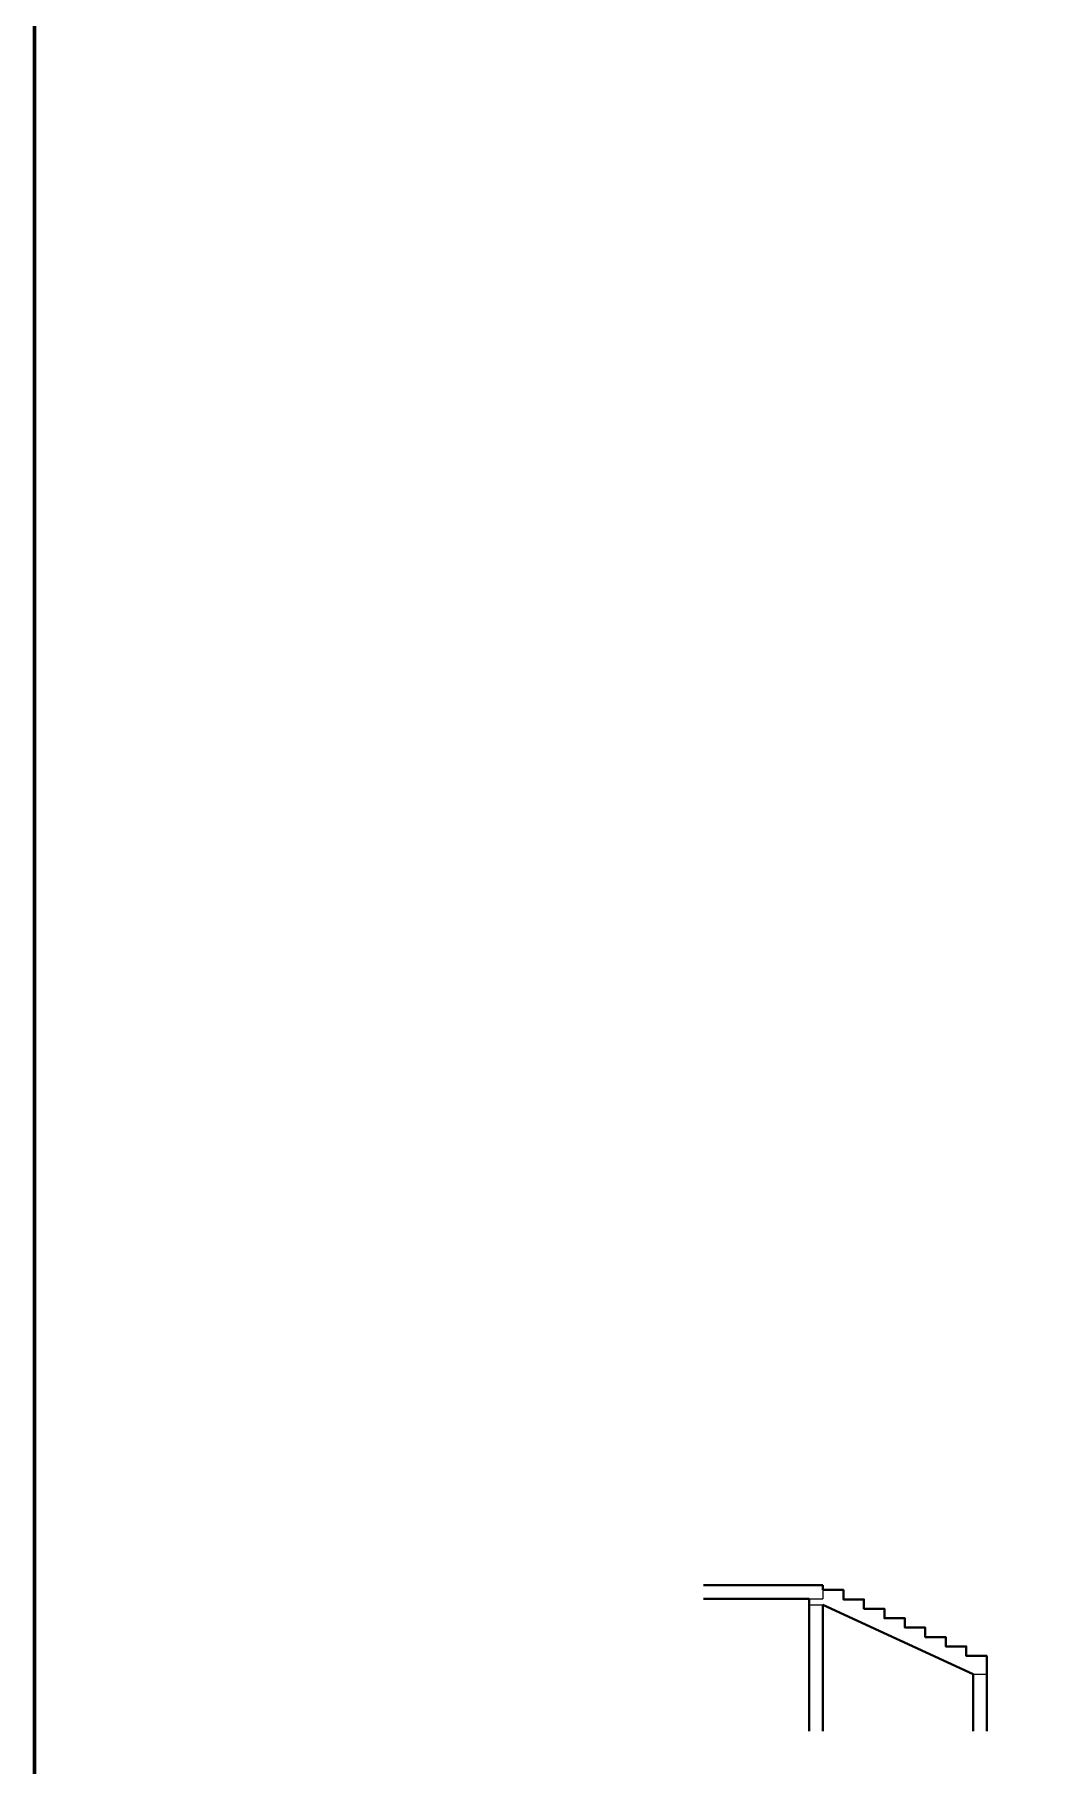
# Model space of a CAD drawing. Header units: millimetres. Extents: x 504091 to 2165846, y 135022 to 442887.
# Drawn here: x 1132365 to 1147215, y 227324 to 252688 of the extents above; entities that cross this region are included whole.
import ezdxf

# ---------------------------------------------------------------- set-up
doc = ezdxf.new("R2010")
doc.units = ezdxf.units.MM
doc.layers.add('Монолит тонкий', color=204, linetype='Continuous', lineweight=9)
doc.layers.add('Размеры КР', color=164, linetype='Continuous', lineweight=9)
doc.linetypes.add('зигзаг', pattern='A,0.00254,-5.08,[131,ltypeshp.shx,S=5.08,R=0,X=-5.08,Y=0],-10.16,[131,ltypeshp.shx,S=5.08,R=180,X=5.08,Y=0],-5.08', length=20.32254)

msp = doc.modelspace()

# ---------------------------------------------------------------- linework, layer by layer
at = {"layer": 'Монолит тонкий', "lineweight": 40, "ltscale": 100}
for p, q in [((1142162.5418, 229963.3105), (1143912.5418, 229963.3105)), ((1143912.5418, 229963.3105), (1143912.5418, 229895.3105)), ((1142162.5418, 229763.3105), (1143712.5418, 229763.3105)), ((1143712.5418, 229763.3105), (1143712.5418, 227823.3105)), ((1143912.5418, 229675.1651), (1143912.5418, 227823.3105)), ((1143912.5418, 229675.1651), (1146112.5418, 228663.1651)), ((1146112.5418, 227823.3105), (1146112.5418, 228663.1651))]:
    msp.add_line(p, q, dxfattribs=at)
msp.add_lwpolyline([(1146312.5418, 227824.3105), (1146312.5418, 228929.3105), (1146012.5418, 228929.3105), (1146012.5418, 229067.3105), (1145712.5418, 229067.3105), (1145712.5418, 229205.3105), (1145412.5418, 229205.3105), (1145412.5418, 229343.3105), (1145112.5418, 229343.3105), (1145112.5418, 229481.3105), (1144812.5418, 229481.3105), (1144812.5418, 229619.3105), (1144512.5418, 229619.3105), (1144512.5418, 229757.3105), (1144212.5418, 229757.3105), (1144212.5418, 229895.3105), (1143912.5418, 229895.3105)], dxfattribs=at)
at = {"layer": 'Размеры КР', "lineweight": 20}
for p, q in [((1143912.5418, 229895.3105), (1143912.5418, 229763.3105)), ((1143712.5418, 229763.3105), (1143912.5418, 229763.3105)), ((1146112.5418, 228663.1651), (1146312.5418, 228663.1651))]:
    msp.add_line(p, q, dxfattribs=at)
at = {"layer": 'Размеры КР', "linetype": 'зигзаг', "lineweight": 20}
msp.add_line((1143712.5418, 229675.1651), (1143912.5418, 229675.1651), dxfattribs=at)
at = {"layer": 'Размеры КР', "lineweight": 60}
msp.add_lwpolyline([(1132364.5466, 282473.5457), (1254224.2591, 282473.5457), (1254224.2591, 202751.1477), (1132364.5466, 202751.1477)], close=True, dxfattribs=at)

doc.saveas('drawing.dxf')
